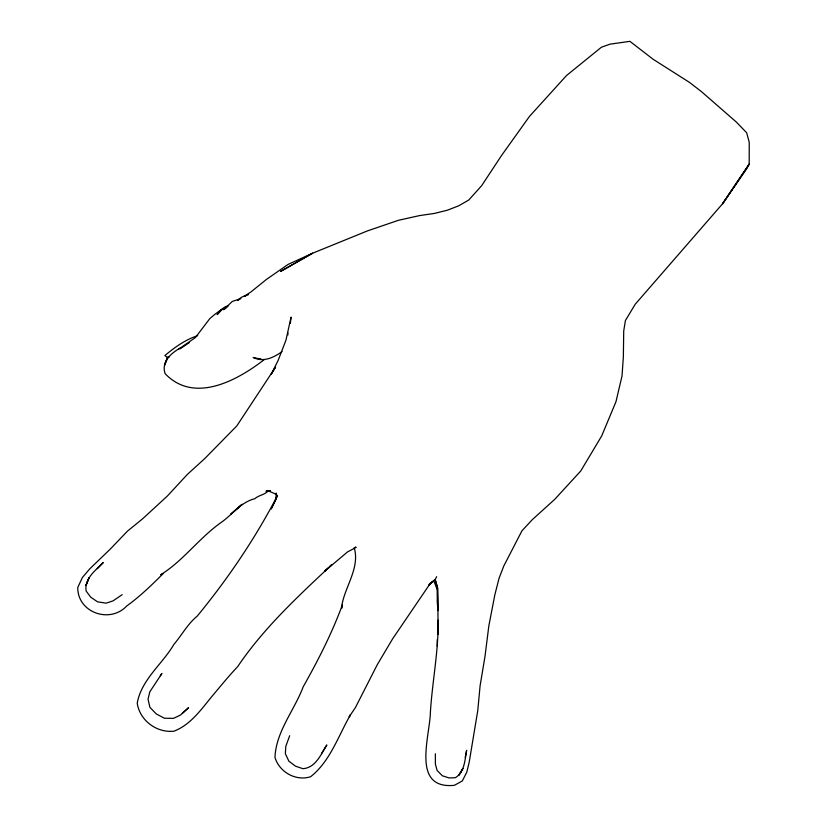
<?xml version="1.0" encoding="UTF-8"?>
<svg xmlns="http://www.w3.org/2000/svg" width="827" height="827" viewBox="0 0 827 827"><rect width="100%" height="100%" fill="white"/><g stroke="black" fill="none" stroke-linecap="round" stroke-linejoin="round"><path stroke-width="1.24" d="M435.353 753.769L435.395 764.21L437.163 770.506L442.352 775.778L449.03 777.938L455.326 777.721C464.691 772.273 464.826 759.796 466.645 750.337L465.229 757.449M341.499 607.731C343.949 587.501 360.376 568.511 354.194 547.65M436.646 576.688L435.167 579.572L437.793 588.431L438.083 634.381L438.134 620.136C438.61 650.89 432.335 681.314 430.412 711.933C429.957 736.588 410.895 789.651 454.395 785.319L462.314 780.957L466.821 772.108L469.209 762.174L477.779 710.455L480.094 685.779L485.004 656.38L488.829 625.925L494.856 594.778L499.115 578.083L503.788 565.988L521.951 530.82L532.237 519.718L554.721 499.353L580.75 470.997L601.684 435.943L615.96 401.736L622.018 375.975L623.362 356.819L623.713 331.038L625.419 320.504L635.188 304.284L722.622 203.711L749.179 164.128L749.252 142.378L746.667 132.765L736.299 122.014L701.379 91.559L689.584 82.462L653.051 59.213L629.936 41.35L609.985 44.162L601.374 47.253L566.505 75.546L529.528 116.349L501.596 155.414L481.676 185.661L468.754 200.041L458.696 205.809L447.366 210.213L434.413 213.428L419.465 215.609L398.449 220.292L367.322 230.95L312.647 253.207L288.106 264.413L266.511 279.361L250.808 292.045L243.965 296.448L248.534 294.588M290.349 323.409L291.073 317.103L285.946 340.207L278.079 360.551L271.153 374.373L275.567 367.105L236.811 425.915L204.724 458.613L187.388 474.388L167.364 496.035L142.844 518.612L127.461 531.141L110.404 548.963L89.729 568.883L82.39 577.515L77.748 587.521C77.562 612.621 109.857 623.961 126.686 606.026C139.928 596.453 151.755 585.061 163.239 573.493L160.727 574.744C183.16 560.83 199.286 537.881 221.036 522.53C232.521 514.652 240.595 502.216 254.871 498.681C258.768 495.001 264.661 495.135 268.072 490.866L270.408 490.711L267.855 490.793M341.84 608.248L342.337 605.033C331.865 633.389 318.137 660.349 303.251 686.689C294.34 710.424 276.063 731.316 274.967 757.439C279.381 772.129 295.88 781.494 310.652 776.708C330.314 761.15 338.295 735.865 350.514 714.745L349.18 716.771L355.455 707.498L377.329 664.598L392.505 639.013L430.092 583.686L428.624 585.495L435.167 579.572L437.442 587.542L437.214 601.467L437.979 610.636L437.39 589.982L433.793 580.823L430.743 582.994M289.688 735.699L285.801 746.347L285.356 753.707L288.871 761.181L295.528 766.195L302.93 768.686C315.635 767.818 320.959 754.286 326.841 744.962L321.682 753.314M160.304 675.762L161.916 673.498L149.832 691.785L148.033 699.249L149.925 707.354L156.241 713.908L164.408 718.249L173.443 718.374L180.4 715.117L188.618 707.633L182.364 713.339M264.133 359.714C237.318 380.41 194.262 404.165 165.142 373.69C161.069 361.916 170.972 353.129 180.317 348.033M97.307 568.718L103.241 562.556C95.684 570.258 84.003 578.807 86.142 591.047L90.701 597.156L97.534 601.829L106.135 603.162L113.041 600.878L122.21 594.654M328.112 568.139C295.528 598.707 262.728 629.461 237.597 666.738C229.627 675.101 222.318 684.022 214.875 692.902C202.77 707.013 192.029 724.194 173.98 731.192C156.706 733.084 139.794 720.524 137.22 703.219C141.396 679.546 162.278 664.236 173.959 644.326C181.899 634.991 187.584 624.003 197.25 616.094C227.828 578.879 255.367 538.315 277.5 495.538L271.194 508.987L275.856 499.529L276.28 493.109L276.683 494.443L268.517 490.98L266.129 491.042L269.84 490.887L266.17 491.765M329.983 566.361L331.854 564.583L324.608 571.271L347.588 551.878L356.251 547.34L355.393 546.978M241.226 504.977L230.857 514.146L242.146 504.263M429.42 583.81L435.167 579.572M180.183 348.787L189.559 342.419M178.973 348.922L195.358 337.612L209.872 318.54L214.834 314.353L224.748 307.096L228.469 305.608L225.967 308.078L223.569 309.763L232.263 301.462L240.915 298.609M282.038 351.599C273.727 357.615 263.234 362.598 253.145 357.471L260.991 359.135L258.644 358.959M239.613 299.384L237.421 300.315L241.66 297.162L246.56 295.27M197.715 335.648C185.537 339.577 174.59 347.371 164.873 355.569L166.899 357.099L169.08 357.109M287.744 332.423L287.982 334.894M437.256 639.56L437.307 646.28M167.095 358.184L164.604 365.131L167.871 357.336L167.095 358.184M87.796 580.895L85.956 585.537L89.037 577.784L87.796 580.895M749.179 164.128L746.657 168.863L722.622 203.711L749.179 164.128M462.872 768.541L459.088 774.909L462.872 768.541M220.881 310.27L217.129 314.663L222.556 308.978L220.881 310.27M304.925 257.548L280.539 271.452L312.647 253.207L304.925 257.548"/></g></svg>
